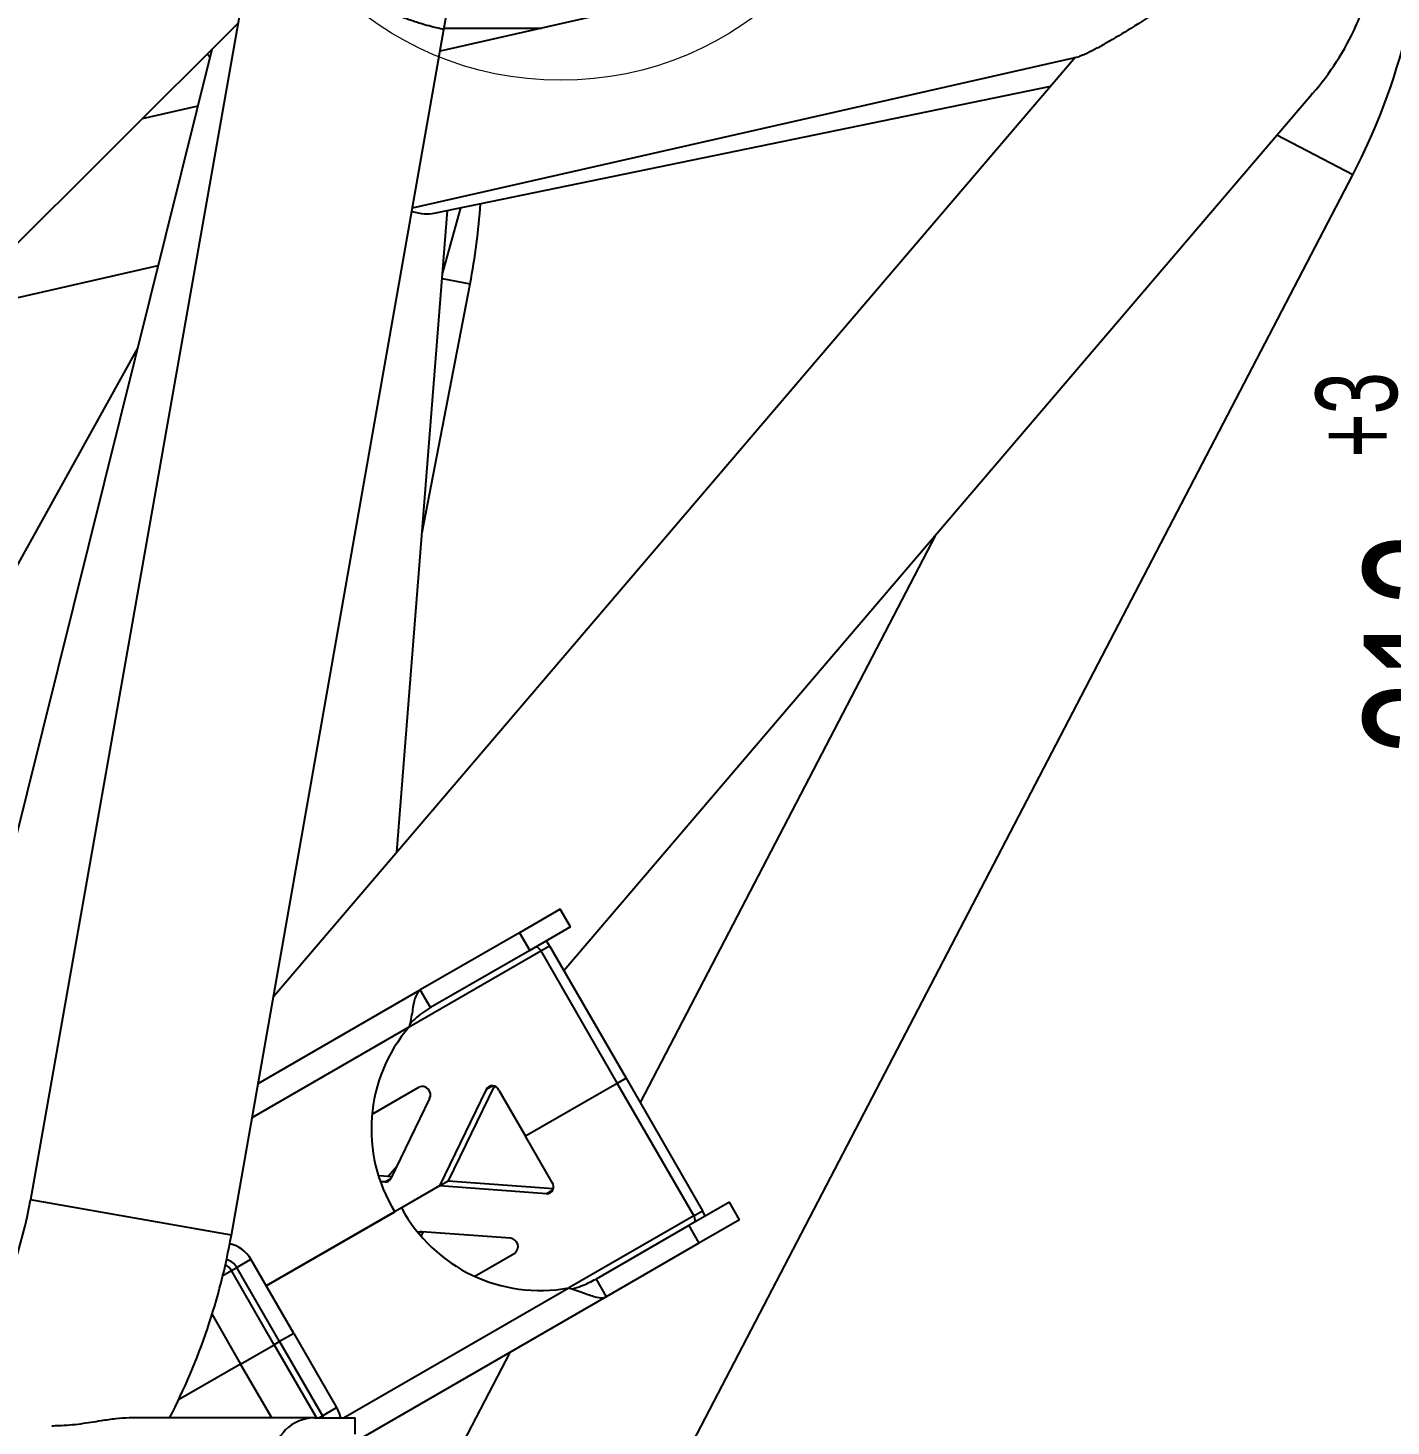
# Model space of a CAD drawing. Header units: millimetres. Extents: x -1160 to 841, y -1082 to 594.
# Drawn here: x 776.57 to 810.01, y 364.09 to 398.4 of the extents above; entities that cross this region are included whole.
import ezdxf

# ---------------------------------------------------------------- set-up
doc = ezdxf.new("R2010")
doc.units = ezdxf.units.MM
doc.layers.add('FORMAT', color=7, linetype='Continuous')
doc.styles.add('SLDTEXTSTYLE1', font='TXT', dxfattribs={"width": 0.7})
doc.dimstyles.new('SLDDIMSTYLE1', dxfattribs={"dimtxt": 3.5, "dimasz": 3.302, "dimexe": 0, "dimexo": 0.0625, "dimgap": 0.875, "dimtad": 1, "dimdec": 0, "dimlfac": 5, "dimrnd": 1e-09, "dimzin": 12, "dimdsep": 46, "dimtxsty": 'SLDTEXTSTYLE1', "dimsah": 1, "dimcen": 0.09, "dimadec": 0, "dimazin": 3, "dimtol": 1, "dimtp": 3, "dimtm": 3, "dimtfac": 1, "dimtdec": 0, "dimtofl": 0, "dimtmove": 0, "dimatfit": 3, "dimfxl": 0, "dimfrac": 2, "dimtolj": 1, "dimtzin": 12, "dimarcsym": 0})

# ---------------------------------------------------------------- blocks, each defined once
blk = doc.blocks.new('_D_20')
at = {"layer": 'FORMAT'}
for p, q in [((794.798, 403.644), (814.848, 403.644)), ((813.848, 340.687), (813.848, 403.644)), ((780.904, 340.687), (814.848, 340.687))]:
    blk.add_line(p, q, dxfattribs=at)
for points in [[(813.848, 403.644), (813.34, 400.342), (814.356, 400.342)], [(813.848, 340.687), (814.356, 343.989), (813.34, 343.989)]]:
    blk.add_solid(points, dxfattribs=at)
at = {"layer": 'FORMAT', "attachment_point": 1, "rotation": 90, "style": 'SLDTEXTSTYLE1'}
for s, insert, char_height in [('3', (808.157, 388.912), 2), ('3', (810.793, 388.912), 2), ('+', (808.157, 387.847), 2), ('-', (810.793, 387.776), 2), ('312', (809.336, 380.562), 3.5)]:
    blk.add_mtext(s, dxfattribs=dict(at, insert=insert, char_height=char_height))

msp = doc.modelspace()

# ---------------------------------------------------------------- linework, layer by layer
at = {"color": 7, "linetype": 'Continuous', "lineweight": 25}
for p, q in [((786.775135, 398.355666), (787.573743, 402.884797)), ((782.257431, 401.528343), (776.63518, 369.642976)), ((797.10647, 400.197397), (786.682262, 397.828953)), ((761.072901, 377.939454), (781.725633, 398.512365)), ((781.559219, 368.774735), (786.775135, 398.355666)), ((786.781801, 398.393468), (789.166858, 398.393468)), ((781.083106, 397.872322), (772.937902, 365.133602)), ((780.976481, 397.766109), (781.03512, 397.679446)), ((802.263145, 397.677273), (782.590721, 374.624676)), ((786.004139, 393.983128), (802.360967, 397.699499)), ((786.537504, 393.850766), (801.661189, 396.971887)), ((789.7141, 375.269468), (808.065532, 396.774097)), ((780.7362, 396.477972), (779.372244, 396.168073)), ((809.07062, 394.794471), (807.204968, 395.765668)), ((780.903954, 340.68681), (809.07062, 394.794471)), ((785.619697, 378.174099), (786.857879, 393.916883)), ((786.735399, 392.35962), (787.191857, 393.985807)), ((774.571084, 391.385468), (779.762683, 392.565031)), ((786.726754, 392.249703), (787.416515, 392.116282)), ((786.236421, 386.015397), (787.416515, 392.116282)), ((779.257859, 390.535951), (772.703796, 378.734919)), ((798.83115, 385.953037), (791.583813, 372.03103)), ((789.627257, 376.772563), (788.627203, 376.195182)), ((789.877257, 376.339551), (789.627257, 376.772563)), ((788.627203, 376.195182), (786.194058, 374.790405)), ((788.627203, 376.195182), (788.877203, 375.762169)), ((789.877257, 376.339551), (788.877203, 375.762169)), ((788.877203, 375.762169), (786.444058, 374.357392)), ((789.148684, 375.748798), (789.36519, 375.873798)), ((789.148684, 375.748798), (791.025024, 372.498882)), ((789.36519, 375.873798), (791.24153, 372.623882)), ((782.214851, 372.493008), (786.194058, 374.790405)), ((786.444058, 374.357392), (786.194058, 374.790405)), ((791.24153, 372.623882), (791.025024, 372.498882)), ((791.24153, 372.623882), (793.11787, 369.373965)), ((785.013289, 371.744646), (786.160173, 372.406799)), ((787.809317, 372.350463), (786.662635, 369.980256)), ((788.003755, 372.429848), (786.879142, 370.105256)), ((788.12156, 372.331676), (788.775024, 371.199843)), ((791.025024, 372.498882), (788.775024, 371.199843)), ((791.025024, 372.498882), (792.901364, 369.248965)), ((786.422415, 372.128204), (785.473207, 370.166177)), ((789.428487, 370.068011), (788.775024, 371.199843)), ((785.492785, 370.206645), (785.185969, 370.229083)), ((785.399457, 370.21347), (785.622577, 370.474928)), ((785.321113, 370.078366), (785.233269, 370.08479)), ((786.662635, 369.980256), (785.732065, 369.442991)), ((786.662635, 369.980256), (786.879142, 370.105256)), ((789.288636, 369.788207), (786.662635, 369.980256)), ((786.879142, 370.105256), (789.454605, 369.916903)), ((781.559219, 368.774735), (776.63518, 369.642976)), ((793.777257, 369.584553), (792.777203, 369.007171)), ((794.027257, 369.15154), (793.777257, 369.584553)), ((785.732065, 369.442991), (782.41662, 367.528817)), ((782.41662, 367.528817), (785.569922, 369.349377)), ((792.901364, 369.248965), (793.11787, 369.373965)), ((794.027257, 369.15154), (793.027203, 368.574158)), ((786.225822, 368.754835), (786.273769, 368.853941)), ((788.402703, 368.698245), (786.228934, 368.85722)), ((792.777203, 369.007171), (790.506201, 367.696007)), ((792.777203, 369.007171), (793.027203, 368.574158)), ((793.027203, 368.574158), (790.756201, 367.262995)), ((781.693695, 367.980961), (782.040105, 368.180961)), ((783.090105, 366.362308), (782.040105, 368.180961)), ((787.528112, 367.763298), (788.512853, 368.331838)), ((782.609463, 366.084809), (781.559463, 367.903462)), ((782.743695, 366.162308), (781.693695, 367.980961)), ((790.506201, 367.696007), (790.756201, 367.262995)), ((790.756201, 367.262995), (783.186086, 362.892386)), ((781.085572, 366.826097), (781.787532, 365.610267)), ((781.787532, 365.610267), (782.609463, 366.084809)), ((782.743695, 366.162308), (782.609463, 366.084809)), ((782.609463, 366.084809), (783.646144, 364.289225)), ((783.090105, 366.362308), (782.743695, 366.162308)), ((782.743695, 366.162308), (783.793695, 364.343654)), ((783.090105, 366.362308), (784.140105, 364.543654)), ((788.390815, 365.897338), (784.597737, 358.610904)), ((781.787532, 365.610267), (780.262502, 364.72979)), ((782.550235, 364.289225), (781.787532, 365.610267)), ((783.793695, 364.343654), (784.140105, 364.543654)), ((783.597737, 364.289225), (779.050213, 364.289225)), ((783.597737, 364.289225), (784.597737, 364.289225)), ((783.793695, 364.343654), (783.819855, 364.289225)), ((784.597737, 363.889225), (784.597737, 364.289225))]:
    msp.add_line(p, q, dxfattribs=at)
at = {"color": 8, "linetype": 'Continuous', "lineweight": 25}
for p, q in [((785.921254, 373.88544), (789.148684, 375.748798)), ((782.068115, 371.66083), (785.921254, 373.88544)), ((787.961411, 372.438275), (787.809317, 372.350463)), ((785.321113, 370.078366), (785.473207, 370.166177)), ((789.288636, 369.788207), (789.44073, 369.876019)), ((792.901364, 369.248965), (789.836077, 367.479222)), ((786.228934, 368.85722), (786.167949, 368.82201)), ((781.351197, 367.78322), (781.559463, 367.903462)), ((781.559463, 367.903462), (781.693695, 367.980961)), ((784.310841, 364.289225), (789.836077, 367.479222)), ((783.699421, 364.289225), (783.793695, 364.343654))]:
    msp.add_line(p, q, dxfattribs=at)
at = {"color": 7, "linetype": 'Continuous', "lineweight": 25, "flags": 128}
for points in [[(789.148684, 375.748798), (789.133087, 375.77298), (789.115639, 375.794818), (789.097009, 375.813472), (789.077914, 375.828225), (789.059087, 375.838511), (789.041251, 375.843933), (789.025093, 375.844284), (789.011232, 375.839551)], [(789.36519, 375.873798), (789.296661, 375.980055), (789.284174, 375.997134)], [(792.911232, 369.084553), (792.922262, 369.094189), (792.930037, 369.108358), (792.934259, 369.126516), (792.934765, 369.147963), (792.931536, 369.171877), (792.924696, 369.197338), (792.914508, 369.223368), (792.901364, 369.248965)], [(793.184174, 369.242136), (793.175627, 369.261489), (793.11787, 369.373965)], [(784.140105, 364.543654), (784.204829, 364.400806), (784.233929, 364.289225)]]:
    msp.add_lwpolyline(points, dxfattribs=at)
at = {"color": 7, "linetype": 'Continuous', "lineweight": 18}
msp.add_circle((789.634369, 405.111947), 8, dxfattribs=at)
at = {"color": 7, "linetype": 'Continuous', "lineweight": 25}
for centre, radius, start, end in [((795.144549, 402.043924), 15.7, 332.5, 0), ((772.002231, 395.097866), 15.7, 349.0524782, 356.2987828), ((788.846829, 371.377208), 3.853598, 139.3919759, 211.7502414), ((786.237471, 372.216838), 0.205086, 334.3941044, 112.1422202), ((787.96073, 372.262823), 0.174948, 23.1763244, 149.9370569), ((785.333946, 370.231761), 0.153932, 265.2179415, 334.7820585), ((789.288444, 369.963155), 0.174948, 270.0629431, 36.8236756), ((766.097737, 371.501012), 10.7, 312.6250553, 350), ((789.134068, 371.282417), 3.867443, 208.3996143, 280.4581684), ((786.216452, 368.700881), 0.156837, 85.435226, 114.9509352), ((766.097737, 371.501012), 15.7, 332.6593686, 350), ((781.347284, 367.780961), 0.8, 30, 77.5169804), ((788.386991, 368.493761), 0.205086, 307.8577798, 85.6058956), ((781.347284, 367.780961), 0.4, 30, 76.552934), ((781.179719, 367.685773), 0.437715, 29.823604, 57.5043837), ((783.597737, 363.289225), 1, 90, 180)]:
    msp.add_arc(centre, radius, start, end, dxfattribs=at)
msp.add_ellipse((784.512866, 395.985618), major_axis=(2.270136, -2.00268), ratio=0.344622714, start_param=5.678601307, end_param=6.029801919, dxfattribs=at)
for points, knots in [([(786.766416, 398.357204), (786.767602, 398.35692), (786.770922, 398.356128), (786.70103, 398.371577), (786.563074, 398.403884), (786.361534, 398.45663), (786.105442, 398.533062), (785.80748, 398.635366), (785.477701, 398.767087), (785.016555, 398.97892), (784.406031, 399.323963), (783.822501, 399.755466), (783.389876, 400.142337), (783.068194, 400.46821), (782.781276, 400.800137), (782.511449, 401.153126), (782.330301, 401.423607), (782.246977, 401.558083), (782.264302, 401.530492), (782.266675, 401.526713)], [0, 0, 0, 0, 0.02803481, 0.078462063, 0.128936132, 0.179407091, 0.229596592, 0.279781233, 0.329043355, 0.378310562, 0.476047993, 0.579461673, 0.638023412, 0.696604881, 0.763507283, 0.83033966, 0.91747866, 0.988698296, 1, 1, 1, 1]), ([(808.064338, 396.77525), (808.070974, 396.782178), (808.300931, 397.022252), (808.680883, 397.569335), (809.104988, 398.296447), (809.345041, 398.959191), (809.456909, 399.471623), (809.449085, 399.808189), (809.445647, 399.956065)], [0, 0, 0, 0, 0.008110595, 0.281049187, 0.559487183, 0.715355311, 0.874935535, 1, 1, 1, 1]), ([(804.542417, 398.982253), (804.493773, 398.949429), (804.19796, 398.749821), (803.703662, 398.431742), (803.150169, 398.098209), (802.787016, 397.89468), (802.581461, 397.787832), (802.432929, 397.720563), (802.385107, 397.706723), (802.361567, 397.699911)], [0, 0, 0, 0, 0.069048564, 0.419896321, 0.673385038, 0.77144906, 0.870422531, 0.93621491, 1, 1, 1, 1]), ([(786.194058, 374.790405), (786.153842, 374.749686), (786.073311, 374.668148), (786.015991, 374.37283), (785.9673, 374.085071), (785.928122, 373.915218), (785.921254, 373.88544)], [0, 0, 0, 0, 0.310743852, 0.622260331, 0.933777609, 1, 1, 1, 1]), ([(786.444058, 374.357392), (786.377537, 374.315757), (786.244496, 374.232486), (786.081743, 374.100988), (785.979045, 374.003917), (785.93974, 373.966765)], [0, 0, 0, 0, 0.3816750475, 0.7633500752, 1, 1, 1, 1]), ([(789.836077, 367.479222), (789.969575, 367.434624), (790.236903, 367.345319), (790.533894, 367.23779), (790.685867, 367.227996), (790.74571, 367.257774), (790.756201, 367.262995)], [0, 0, 0, 0, 0.310743852, 0.622260331, 0.933777609, 1, 1, 1, 1]), ([(789.915873, 367.452277), (789.992699, 367.476372), (790.204969, 367.542948), (790.388863, 367.636386), (790.506201, 367.696007)], [0, 0, 0, 0, 0.361924537, 1, 1, 1, 1]), ([(779.050207, 364.289225), (778.942646, 364.284016), (778.724734, 364.273462), (778.326692, 364.208832), (777.860707, 364.133342), (777.448891, 364.092479), (777.210699, 364.089854), (777.153504, 364.089224)], [0, 0, 0, 0, 0.191995665, 0.388968514, 0.648587816, 0.915619611, 1, 1, 1, 1])]:
    msp.add_open_spline(points, degree=3, knots=knots, dxfattribs=at)

# ---------------------------------------------------------------- dimensions: what is measured, and where the dimension line sits
at = {"layer": 'FORMAT'}
dim = msp.add_linear_dim(base=(813.848184, 403.644102), p1=(780.903954, 340.68681), p2=(794.798044, 403.644102), angle=90, dimstyle='SLDDIMSTYLE1', dxfattribs=at)
dim.commit()
dim.dimension.update_dxf_attribs({"geometry": '_D_20', "text_midpoint": (813.848184, 385.30488), "dimtype": 160})

doc.saveas('drawing.dxf')
